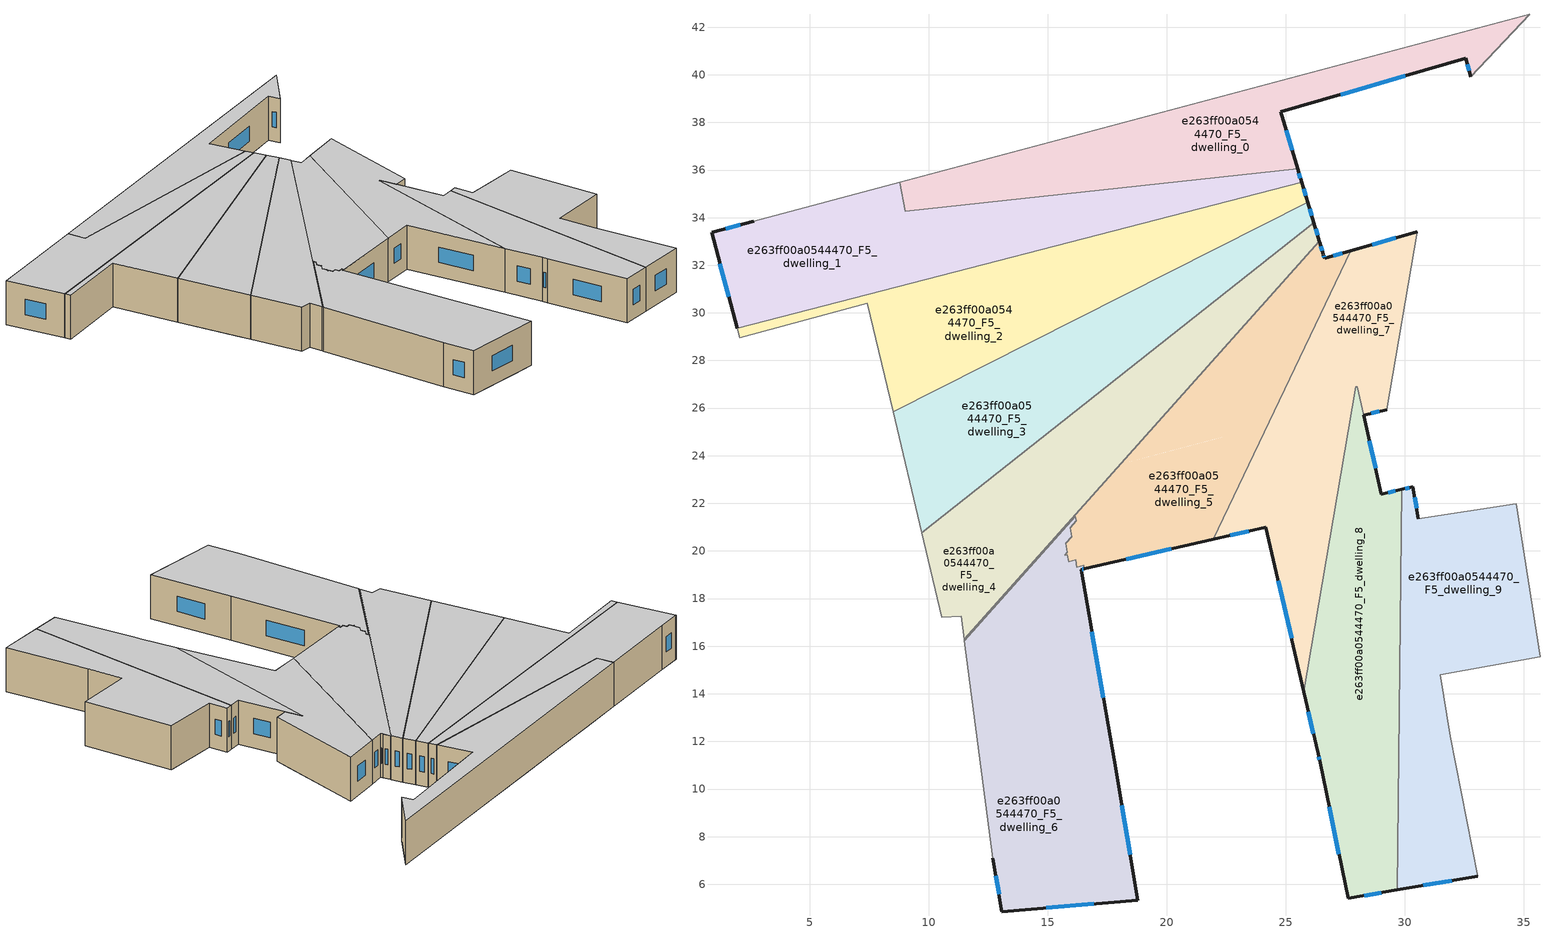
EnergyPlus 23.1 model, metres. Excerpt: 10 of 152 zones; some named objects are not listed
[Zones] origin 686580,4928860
e263ff00a0544470_F5_dwelling_0
 floor to e263ff00a0544470_F4_dwelling_7 (EU_floor_Construction): 19.92,38.45 20.7,35.53 16.66,35.09 16.04,37.42 z15
 floor to e263ff00a0544470_F4_dwelling_5 (EU_floor_Construction): 30.4,41.25 30.69,40.15 24.77,38.44 25.49,36.05 24.74,35.96 23.8,39.49 z15
 floor to e263ff00a0544470_F4_dwelling_9 (EU_floor_Construction): 12.15,36.38 12.61,34.65 9.01,34.26 8.79,35.48 z15
 floor to e263ff00a0544470_F4_dwelling_4 (EU_floor_Construction): 35.18,42.52 35.19,42.49 32.77,39.91 32.54,40.69 30.69,40.15 30.4,41.25 z15
 floor to e263ff00a0544470_F4_dwelling_8 (EU_floor_Construction): 16.04,37.42 16.66,35.09 12.61,34.65 12.15,36.38 z15
 floor adiabatic (EU_floor_Construction): 23.8,39.49 24.74,35.96 20.7,35.53 19.92,38.45 z15
 wall outside (EU_wall_Construction): 25.49,36.05 24.77,38.44 32.54,40.69 32.77,39.91 z15:18
 wall to e263ff00a0544470_F5_dwelling_1 (EU_wall_Construction): 8.79,35.48 9.01,34.26 25.49,36.05 z15:18
 wall adiabatic (EU_wall_Construction): 35.23,42.54 8.79,35.49 z15:18
 wall to e263ff00a0544470_F5_dwelling_20 (EU_wall_Construction): 32.77,39.91 35.23,42.54 z15:18
 window (EU_Window_Construction): 32.62,40.43 32.7,40.16 / 27.3,39.17 30.02,39.96 / 25.26,36.82 25.01,37.66 z15.98:17.02
 ceiling to e263ff00a0544470_F6_dwelling_0 (EU_floor_Construction): 32.77,39.91 35.23,42.54 8.79,35.49 9.01,34.26 25.49,36.05 24.77,38.44 32.54,40.69 z18
e263ff00a0544470_F5_dwelling_1
 floor to e263ff00a0544470_F4_dwelling_10 (EU_floor_Construction): 8.27,35.35 9.36,31.27 1.95,29.36 0.87,33.38 2.65,33.85 z15
 floor to e263ff00a0544470_F4_dwelling_9 (EU_floor_Construction): 12.61,34.65 13.25,32.28 9.36,31.27 8.27,35.35 8.78,35.48 9.01,34.26 z15
 floor to e263ff00a0544470_F4_dwelling_8 (EU_floor_Construction): 16.66,35.09 17.14,33.28 13.25,32.28 12.61,34.65 z15
 floor to e263ff00a0544470_F4_dwelling_7 (EU_floor_Construction): 20.7,35.53 21.03,34.28 17.14,33.28 16.66,35.09 z15
 floor adiabatic (EU_floor_Construction): 25.49,36.05 25.67,35.48 21.03,34.28 20.7,35.53 z15
 wall outside (EU_wall_Construction): 25.67,35.48 25.49,36.05 / 2.65,33.85 0.91,33.39 0.87,33.38 1.95,29.36 z15:18
 wall to e263ff00a0544470_F5_dwelling_2 (EU_wall_Construction): 1.95,29.36 25.67,35.48 z15:18
 wall adiabatic (EU_wall_Construction): 8.78,35.48 2.65,33.85 z15:18
 window (EU_Window_Construction): 25.61,35.66 25.55,35.86 / 1.22,32.07 1.6,30.67 / 2.09,33.7 1.47,33.54 z15.98:17.02
 ceiling to e263ff00a0544470_F6_dwelling_1 (EU_floor_Construction): 25.67,35.48 25.49,36.05 9.01,34.26 8.79,35.48 2.65,33.85 0.91,33.39 0.87,33.38 1.95,29.36 z18
e263ff00a0544470_F5_dwelling_2
 floor to e263ff00a0544470_F4_dwelling_9 (EU_floor_Construction): 13.25,32.28 14.19,28.73 10.53,26.88 9.36,31.27 z15
 floor to e263ff00a0544470_F4_dwelling_10 (EU_floor_Construction): 9.36,31.27 10.53,26.88 8.5,25.86 7.42,30.4 2.06,28.95 1.95,29.36 z15
 floor to e263ff00a0544470_F4_dwelling_8 (EU_floor_Construction): 17.14,33.28 17.86,30.58 14.19,28.73 13.25,32.28 z15
 floor to e263ff00a0544470_F4_dwelling_6 (EU_floor_Construction): 24.92,35.29 25.19,34.27 21.52,32.43 21.03,34.28 z15
 floor to e263ff00a0544470_F4_dwelling_7 (EU_floor_Construction): 21.03,34.28 21.52,32.43 17.86,30.58 17.14,33.28 z15
 floor to e263ff00a0544470_F4_dwelling_5 (EU_floor_Construction): 25.66,35.48 25.92,34.64 25.19,34.27 24.92,35.29 z15
 wall outside (EU_wall_Construction): 25.92,34.64 25.67,35.48 z15:18
 wall adiabatic (EU_wall_Construction): 1.95,29.36 2.06,28.95 7.42,30.4 8.5,25.86 z15:18
 wall to e263ff00a0544470_F5_dwelling_3 (EU_wall_Construction): 8.5,25.86 25.92,34.64 z15:18
 window (EU_Window_Construction): 25.84,34.91 25.75,35.21 z15.98:17.02
 ceiling to e263ff00a0544470_F6_dwelling_2 (EU_floor_Construction): 25.92,34.64 25.67,35.48 1.95,29.36 2.06,28.95 7.42,30.4 8.5,25.86 z18
e263ff00a0544470_F5_dwelling_3
 floor to e263ff00a0544470_F4_dwelling_8 (EU_floor_Construction): 17.86,30.58 18.6,27.8 15.16,25.09 14.19,28.73 z15
 floor to e263ff00a0544470_F4_dwelling_9 (EU_floor_Construction): 14.19,28.73 15.16,25.09 11.73,22.37 10.53,26.88 z15
 floor adiabatic (EU_floor_Construction): 25.92,34.64 26.17,33.79 25.47,33.24 25.19,34.27 z15
 floor to e263ff00a0544470_F4_dwelling_6 (EU_floor_Construction): 25.19,34.27 25.47,33.24 22.03,30.52 21.52,32.43 z15
 floor to e263ff00a0544470_F4_dwelling_10 (EU_floor_Construction): 10.53,26.88 11.73,22.37 10.95,21.75 9.56,21.38 8.5,25.86 z15
 floor to e263ff00a0544470_F4_dwelling_7 (EU_floor_Construction): 21.52,32.43 22.03,30.52 18.6,27.8 17.86,30.58 z15
 floor to e263ff00a0544470_F4_dwelling_21 (EU_floor_Construction): 10.94,21.75 9.71,20.77 9.56,21.38 z15
 wall outside (EU_wall_Construction): 26.17,33.79 25.92,34.64 z15:18
 wall to e263ff00a0544470_F5_dwelling_4 (EU_wall_Construction): 9.71,20.77 26.17,33.79 z15:18
 wall adiabatic (EU_wall_Construction): 8.5,25.86 9.71,20.77 z15:18
 window (EU_Window_Construction): 26.09,34.07 26,34.37 z15.98:17.02
 ceiling to e263ff00a0544470_F6_dwelling_3 (EU_floor_Construction): 26.17,33.79 25.92,34.64 8.5,25.86 9.71,20.77 z18
e263ff00a0544470_F5_dwelling_4
 floor to e263ff00a0544470_F4_dwelling_21 (EU_floor_Construction): 12.56,22.18 13.52,18.58 11.49,16.3 11.36,17.26 10.55,17.21 9.71,20.77 10.94,21.75 z15
 floor to e263ff00a0544470_F4_dwelling_20 (EU_floor_Construction): 18.04,23.64 13.52,18.58 12.56,22.18 z15
 floor to e263ff00a0544470_F4_dwelling_7 (EU_floor_Construction): 22.03,30.52 22.53,28.67 19.32,25.08 18.6,27.8 z15
 floor to e263ff00a0544470_F4_dwelling_9 (EU_floor_Construction): 15.16,25.09 15.72,23.02 11.83,21.99 11.73,22.37 z15
 floor to e263ff00a0544470_F4_dwelling_6 (EU_floor_Construction): 25.47,33.24 25.73,32.25 22.53,28.67 22.03,30.52 z15
 floor to e263ff00a0544470_F4_dwelling_8 (EU_floor_Construction): 18.6,27.8 19.32,25.08 18.04,23.64 15.72,23.02 15.16,25.09 z15
 floor to e263ff00a0544470_F4_dwelling_10 (EU_floor_Construction): 11.73,22.37 11.83,21.99 10.95,21.75 z15
 floor to e263ff00a0544470_F4_dwelling_5 (EU_floor_Construction): 26.17,33.79 26.41,33.01 25.73,32.25 25.47,33.24 z15
 wall outside (EU_wall_Construction): 26.41,33.01 26.17,33.79 z15:18
 wall to e263ff00a0544470_F5_dwelling_5 (EU_wall_Construction): 11.49,16.3 26.41,33.01 z15:18
 wall adiabatic (EU_wall_Construction): 9.71,20.77 10.55,17.21 11.36,17.26 11.49,16.3 z15:18
 window (EU_Window_Construction): 26.33,33.27 26.25,33.54 z15.98:17.02
 ceiling to e263ff00a0544470_F6_dwelling_4 (EU_floor_Construction): 11.49,16.3 26.41,33.01 26.17,33.79 9.71,20.77 10.55,17.21 11.36,17.26 z18
e263ff00a0544470_F5_dwelling_5
 floor to e263ff00a0544470_F4_dwelling_19 (EU_floor_Construction): 24.24,25.29 21.95,20.49 19.39,19.9 18.37,23.73 22.25,24.76 22.46,24.82 z15
 floor to e263ff00a0544470_F4_dwelling_6 (EU_floor_Construction): 25.73,32.25 26.38,29.79 24.24,25.29 23.48,25.09 22.53,28.67 z15
 floor to e263ff00a0544470_F4_dwelling_20 (EU_floor_Construction): 18.37,23.73 19.39,19.9 16.54,19.24 16.51,19.39 16.22,19.32 16.17,19.62 15.88,19.55 15.83,19.85 15.7,19.82 15.81,19.94 15.74,20.32 16,20.6 15.93,20.98 16.19,21.26 16.16,21.45 13.54,18.52 13.52,18.58 18.04,23.64 z15
 floor to e263ff00a0544470_F4_dwelling_5 (EU_floor_Construction): 27.72,32.61 26.38,29.79 25.73,32.25 26.41,33.01 26.42,32.96 26.62,32.29 z15
 floor to e263ff00a0544470_F4_dwelling_21 (EU_floor_Construction): 13.52,18.58 13.54,18.52 11.5,16.23 11.49,16.3 z15
 floor to e263ff00a0544470_F4_dwelling_7 (EU_floor_Construction): 22.53,28.67 23.48,25.09 19.6,24.05 19.32,25.08 z15
 floor to e263ff00a0544470_F4_dwelling_8 (EU_floor_Construction): 19.32,25.08 19.6,24.05 18.04,23.64 z15
 wall outside (EU_wall_Construction): 26.57,32.45 26.42,32.96 26.41,33.01 / 27.72,32.61 26.62,32.29 26.58,32.45 / 16.54,19.24 21.95,20.49 z15:18
 wall to e263ff00a0544470_F5_dwelling_7 (EU_wall_Construction): 21.95,20.49 27.72,32.61 z15:18
 wall to e263ff00a0544470_F5_dwelling_6 (EU_wall_Construction): 11.5,16.23 16.16,21.45 16.19,21.26 15.93,20.98 16,20.6 15.74,20.32 15.81,19.94 15.7,19.82 15.83,19.85 15.88,19.55 16.17,19.62 16.22,19.32 16.51,19.39 16.54,19.24 z15:18
 wall adiabatic (EU_wall_Construction): 11.49,16.3 11.5,16.23 z15:18
 window (EU_Window_Construction): 26.53,32.62 26.47,32.79 / 26.61,32.34 26.59,32.4 / 27.37,32.5 26.98,32.39 / 18.3,19.65 20.19,20.08 z15.98:17.02
 ceiling to e263ff00a0544470_F6_dwelling_5 (EU_floor_Construction): 21.95,20.49 27.72,32.61 26.62,32.29 26.58,32.45 26.42,32.96 26.41,33.01 11.49,16.3 11.5,16.23 16.16,21.45 16.19,21.26 15.93,20.98 16,20.6 15.74,20.32 15.81,19.94 15.7,19.82 15.83,19.85 15.88,19.55 16.17,19.62 16.22,19.32 16.51,19.39 16.54,19.24 z18
e263ff00a0544470_F5_dwelling_6
 floor to e263ff00a0544470_F4_dwelling_20 (EU_floor_Construction): 16.19,21.26 15.93,20.98 16,20.6 15.74,20.32 15.81,19.94 15.7,19.82 15.83,19.85 15.88,19.55 16.17,19.62 16.22,19.32 16.51,19.39 16.54,19.24 16.39,19.21 17.78,11.23 18.78,5.33 17.09,5.19 13.54,18.52 16.16,21.45 z15
 floor to e263ff00a0544470_F4_dwelling_21 (EU_floor_Construction): 13.54,18.52 17.09,5.19 13.07,4.85 12.69,7.09 11.5,16.23 z15
 wall outside (EU_wall_Construction): 12.69,7.09 13.07,4.85 18.78,5.33 17.78,11.23 16.39,19.21 16.54,19.24 z15:18
 wall adiabatic (EU_wall_Construction): 11.5,16.23 12.69,7.09 z15:18
 window (EU_Window_Construction): 16.44,19.22 16.49,19.23 / 17.33,13.83 16.85,16.61 / 18.46,7.25 18.11,9.31 / 14.93,5.01 16.93,5.17 / 12.82,6.36 12.95,5.58 z15.98:17.02
 ceiling to e263ff00a0544470_F6_dwelling_6 (EU_floor_Construction): 18.78,5.33 17.78,11.23 16.39,19.21 16.54,19.24 16.51,19.39 16.22,19.32 16.17,19.62 15.88,19.55 15.83,19.85 15.7,19.82 15.81,19.94 15.74,20.32 16,20.6 15.93,20.98 16.19,21.26 16.16,21.45 11.5,16.23 12.69,7.09 13.07,4.85 z18
e263ff00a0544470_F5_dwelling_7
 floor to e263ff00a0544470_F4_dwelling_5 (EU_floor_Construction): 30.52,33.41 29.37,26.66 28.12,26.33 28,26.89 27.94,26.89 27.83,26.25 27.36,26.12 26.38,29.79 27.72,32.61 z15
 floor to e263ff00a0544470_F4_dwelling_19 (EU_floor_Construction): 24.58,25.38 26.47,18.29 25.75,14.09 24.16,21 21.95,20.49 24.24,25.29 z15
 floor to e263ff00a0544470_F4_dwelling_17 (EU_floor_Construction): 29.37,26.66 29.25,25.93 28.26,25.71 28.12,26.33 z15; 27.83,26.25 27.57,24.74 27.21,26.08 z15
 floor to e263ff00a0544470_F4_dwelling_6 (EU_floor_Construction): 26.38,29.79 27.36,26.12 24.24,25.29 z15
 floor to e263ff00a0544470_F4_dwelling_18 (EU_floor_Construction): 27.21,26.08 27.57,24.74 26.47,18.29 24.58,25.38 z15
 wall outside (EU_wall_Construction): 30.52,33.41 27.72,32.61 / 28.26,25.71 29.24,25.93 / 21.95,20.49 24.16,21 25.75,14.09 z15:18
 wall to e263ff00a0544470_F5_dwelling_10 (EU_wall_Construction): 29.24,25.93 30.52,33.41 z15:18
 wall to e263ff00a0544470_F5_dwelling_8 (EU_wall_Construction): 25.75,14.09 27.94,26.89 28,26.89 28.26,25.71 z15:18
 window (EU_Window_Construction): 29.61,33.15 28.63,32.87 / 28.58,25.78 28.93,25.86 / 24.68,18.75 25.24,16.33 / 22.67,20.66 23.44,20.83 z15.98:17.02
 ceiling to e263ff00a0544470_F6_dwelling_7 (EU_floor_Construction): 25.75,14.09 27.94,26.89 28,26.89 28.26,25.71 29.24,25.93 30.52,33.41 27.72,32.61 21.95,20.49 24.16,21 z18
e263ff00a0544470_F5_dwelling_8
 floor to e263ff00a0544470_F4_dwelling_18 (EU_floor_Construction): 27.57,24.74 29.79,16.4 29.68,6.26 26.47,18.29 z15
 floor to e263ff00a0544470_F4_dwelling_17 (EU_floor_Construction): 28.12,26.33 29.01,22.39 29.86,22.58 29.79,16.4 27.57,24.74 27.83,26.25 z15
 floor to e263ff00a0544470_F4_dwelling_19 (EU_floor_Construction): 26.47,18.29 29.68,6.26 29.67,5.76 27.61,5.41 26.43,11.11 26.35,11.48 25.75,14.09 z15
 floor to e263ff00a0544470_F4_dwelling_5 (EU_floor_Construction): 28,26.89 28.12,26.33 27.83,26.25 27.94,26.89 z15
 wall outside (EU_wall_Construction): 25.75,14.09 26.35,11.48 26.43,11.11 27.61,5.41 29.67,5.76 / 29.86,22.58 29.01,22.39 28.27,25.71 z15:18
 wall to e263ff00a0544470_F5_dwelling_9 (EU_wall_Construction): 29.67,5.76 29.86,22.58 z15:18
 window (EU_Window_Construction): 26.82,9.26 27.23,7.26 / 26.38,11.36 26.41,11.23 / 25.95,13.24 26.16,12.33 / 28.77,23.47 28.51,24.63 / 29.59,22.52 29.29,22.45 / 28.28,5.53 29,5.65 z15.98:17.02
 ceiling to e263ff00a0544470_F6_dwelling_8 (EU_floor_Construction): 29.67,5.76 29.86,22.58 29.01,22.39 28,26.89 27.94,26.89 25.75,14.09 26.35,11.48 26.43,11.11 27.61,5.41 z18
e263ff00a0544470_F5_dwelling_9
 floor outside (EU_floor_Construction): 35.67,15.55 31.47,14.79 30.28,14.58 z15
 floor to e263ff00a0544470_F4_dwelling_17 (EU_floor_Construction): 34.67,21.99 35.67,15.55 30.28,14.58 29.79,16.4 29.86,22.58 30.32,22.69 30.56,21.36 34.48,21.96 z15
 floor to e263ff00a0544470_F4_dwelling_18 (EU_floor_Construction): 31.47,14.79 31.89,12.22 33.07,6.35 29.8,5.79 29.68,6.26 29.79,16.4 30.28,14.57 z15
 floor to e263ff00a0544470_F4_dwelling_19 (EU_floor_Construction): 29.68,6.26 29.8,5.79 29.67,5.76 z15
 wall outside (EU_wall_Construction): 29.67,5.76 33.07,6.35 / 30.56,21.36 30.32,22.69 29.86,22.58 z15:18
 wall adiabatic (EU_wall_Construction): 33.07,6.35 31.89,12.22 31.47,14.79 35.67,15.55 34.67,21.99 30.56,21.36 z15:18
 window (EU_Window_Construction): 30.78,5.95 31.96,6.16 / 30.17,22.66 30.01,22.62 / 30.49,21.79 30.4,22.26 z15.98:17.02
 ceiling to e263ff00a0544470_F6_dwelling_9 (EU_floor_Construction): 33.07,6.35 31.89,12.22 31.47,14.79 35.67,15.55 34.67,21.99 30.56,21.36 30.32,22.69 29.86,22.58 29.67,5.76 z18
[Building]
EU S2 Campaign: North Axis=0; Terrain=City; Solar Distribution=FullExterior
[Site:Location]
Bologna: Latitude=44.5; Longitude=11.25; Time Zone=1; Elevation=37
[SizingPeriod:WeatherFileDays]
AnnualSizingPeriod: Begin Month=1; Begin Day of Month=1; End Month=12; End Day of Month=31; Day of Week for Start Day=Monday; Use Weather File Daylight Saving Period=No; Use Weather File Rain and Snow Indicators=No
[MATERIAL]
EU_InternalMass_Material: Roughness=MediumRough; Thickness=0.1; Conductivity=1; Density=1800; Specific Heat=900; Thermal Absorptance=0.9; Solar Absorptance=0.7; Visible Absorptance=0.7
[MATERIAL:NOMASS] Roughness=MediumRough; Thermal Absorptance=0.9; Solar Absorptance=0.7; Visible Absorptance=0.7
Name | Thermal Resistance
EU_wall_NoMass | 0.905828
EU_floor_NoMass | 0.67114
[WINDOWMATERIAL:SIMPLEGLAZINGSYSTEM]
EU_Window_SimpleGlazing: UFactor=4.52486; Solar Heat Gain Coefficient=0.85; Visible Transmittance=0.85
[CONSTRUCTION]
EU_wall_Construction: EU_wall_NoMass
EU_floor_Construction: EU_floor_NoMass
EU_Window_Construction: EU_Window_SimpleGlazing
EU_InternalMass_Construction: EU_InternalMass_Material
[ZONE] Type=1; Multiplier=1; Ceiling Height=autocalculate; Floor Area=autocalculate; Part of Total Floor Area=Yes
Name | Volume
e263ff00a0544470_F5_dwelling_0 | 159.512
e263ff00a0544470_F5_dwelling_1 | 189.71
e263ff00a0544470_F5_dwelling_2 | 174.596
e263ff00a0544470_F5_dwelling_3 | 174.573
e263ff00a0544470_F5_dwelling_4 | 171.186
e263ff00a0544470_F5_dwelling_5 | 164.773
e263ff00a0544470_F5_dwelling_6 | 228.365
e263ff00a0544470_F5_dwelling_7 | 165.778
e263ff00a0544470_F5_dwelling_8 | 173.911
e263ff00a0544470_F5_dwelling_9 | 175.679
[INTERNALMASS] Construction=EU_InternalMass_Construction
Name | Zone or ZoneList | Surface Area
e263ff00a0544470_F5_dwelling_0_EU_InternalMass | e263ff00a0544470_F5_dwelling_0 | 53.1705
e263ff00a0544470_F5_dwelling_1_EU_InternalMass | e263ff00a0544470_F5_dwelling_1 | 63.2397
e263ff00a0544470_F5_dwelling_2_EU_InternalMass | e263ff00a0544470_F5_dwelling_2 | 58.1989
e263ff00a0544470_F5_dwelling_3_EU_InternalMass | e263ff00a0544470_F5_dwelling_3 | 58.1907
e263ff00a0544470_F5_dwelling_4_EU_InternalMass | e263ff00a0544470_F5_dwelling_4 | 57.0618
e263ff00a0544470_F5_dwelling_5_EU_InternalMass | e263ff00a0544470_F5_dwelling_5 | 54.9228
e263ff00a0544470_F5_dwelling_6_EU_InternalMass | e263ff00a0544470_F5_dwelling_6 | 76.119
e263ff00a0544470_F5_dwelling_7_EU_InternalMass | e263ff00a0544470_F5_dwelling_7 | 55.26
e263ff00a0544470_F5_dwelling_8_EU_InternalMass | e263ff00a0544470_F5_dwelling_8 | 57.9711
e263ff00a0544470_F5_dwelling_9_EU_InternalMass | e263ff00a0544470_F5_dwelling_9 | 58.561
[OTHEREQUIPMENT] Fuel Type=Electricity; Design Level Calculation Method=Watts/Area; Power per Zone Floor Area=1; Fraction Latent=0; Fraction Radiant=0; Fraction Lost=0; Carbon Dioxide Generation Rate=0; EndUse Subcategory=EU_Step8_InternalGains
Name | Zone or ZoneList or Space or SpaceList | Schedule
EU_Step8_InternalGain_e263ff00a0544470_F5_dwelling_0_f000 | e263ff00a0544470_F5_dwelling_0 | EU_Step8_GainSchedule_e263ff00a0544470_F5_dwelling_0_f000
EU_Step8_InternalGain_e263ff00a0544470_F5_dwelling_1_f000 | e263ff00a0544470_F5_dwelling_1 | EU_Step8_GainSchedule_e263ff00a0544470_F5_dwelling_1_f000
EU_Step8_InternalGain_e263ff00a0544470_F5_dwelling_2_f000 | e263ff00a0544470_F5_dwelling_2 | EU_Step8_GainSchedule_e263ff00a0544470_F5_dwelling_2_f000
EU_Step8_InternalGain_e263ff00a0544470_F5_dwelling_3_f000 | e263ff00a0544470_F5_dwelling_3 | EU_Step8_GainSchedule_e263ff00a0544470_F5_dwelling_3_f000
EU_Step8_InternalGain_e263ff00a0544470_F5_dwelling_4_f000 | e263ff00a0544470_F5_dwelling_4 | EU_Step8_GainSchedule_e263ff00a0544470_F5_dwelling_4_f000
EU_Step8_InternalGain_e263ff00a0544470_F5_dwelling_5_f000 | e263ff00a0544470_F5_dwelling_5 | EU_Step8_GainSchedule_e263ff00a0544470_F5_dwelling_5_f000
EU_Step8_InternalGain_e263ff00a0544470_F5_dwelling_6_f000 | e263ff00a0544470_F5_dwelling_6 | EU_Step8_GainSchedule_e263ff00a0544470_F5_dwelling_6_f000
EU_Step8_InternalGain_e263ff00a0544470_F5_dwelling_7_f000 | e263ff00a0544470_F5_dwelling_7 | EU_Step8_GainSchedule_e263ff00a0544470_F5_dwelling_7_f000
EU_Step8_InternalGain_e263ff00a0544470_F5_dwelling_8_f000 | e263ff00a0544470_F5_dwelling_8 | EU_Step8_GainSchedule_e263ff00a0544470_F5_dwelling_8_f000
EU_Step8_InternalGain_e263ff00a0544470_F5_dwelling_9_f000 | e263ff00a0544470_F5_dwelling_9 | EU_Step8_GainSchedule_e263ff00a0544470_F5_dwelling_9_f000
[ZONEVENTILATION:DESIGNFLOWRATE] Schedule=EU_AlwaysOn; Design Flow Rate Calculation Method=AirChanges/Hour; Air Changes per Hour=0.73129; Ventilation Type=Natural; Fan Pressure Rise=0; Fan Total Efficiency=1; Constant Term Coefficient=1; Temperature Term Coefficient=0; Velocity Term Coefficient=0; Velocity Squared Term Coefficient=0; Minimum Indoor Temperature=-100; Maximum Indoor Temperature=100; Delta Temperature=-100; Minimum Outdoor Temperature=-100; Maximum Outdoor Temperature=100; Maximum Wind Speed=40
Name | Zone or ZoneList or Space or SpaceList
EU_ConstantAir_e263ff00a0544470_F5_dwelling_0 | e263ff00a0544470_F5_dwelling_0
EU_ConstantAir_e263ff00a0544470_F5_dwelling_1 | e263ff00a0544470_F5_dwelling_1
EU_ConstantAir_e263ff00a0544470_F5_dwelling_2 | e263ff00a0544470_F5_dwelling_2
EU_ConstantAir_e263ff00a0544470_F5_dwelling_3 | e263ff00a0544470_F5_dwelling_3
EU_ConstantAir_e263ff00a0544470_F5_dwelling_4 | e263ff00a0544470_F5_dwelling_4
EU_ConstantAir_e263ff00a0544470_F5_dwelling_5 | e263ff00a0544470_F5_dwelling_5
EU_ConstantAir_e263ff00a0544470_F5_dwelling_6 | e263ff00a0544470_F5_dwelling_6
EU_ConstantAir_e263ff00a0544470_F5_dwelling_7 | e263ff00a0544470_F5_dwelling_7
EU_ConstantAir_e263ff00a0544470_F5_dwelling_8 | e263ff00a0544470_F5_dwelling_8
EU_ConstantAir_e263ff00a0544470_F5_dwelling_9 | e263ff00a0544470_F5_dwelling_9
[HVACTEMPLATE:ZONE:IDEALLOADSAIRSYSTEM] System Availability Schedule=EU_AlwaysOn; Maximum Heating Supply Air Temperature=50; Minimum Cooling Supply Air Temperature=13; Maximum Heating Supply Air Humidity Ratio=0.0156; Minimum Cooling Supply Air Humidity Ratio=0.0077; Heating Limit=NoLimit; Cooling Limit=NoLimit; Heating Availability Schedule=EU_AlwaysOn; Cooling Availability Schedule=EU_CoolingOff; Dehumidification Control Type=ConstantSensibleHeatRatio; Cooling Sensible Heat Ratio=0.7; Dehumidification Setpoint=60; Humidification Control Type=None; Humidification Setpoint=30; Outdoor Air Method=None; Outdoor Air Flow Rate per Person=0.00944; Outdoor Air Flow Rate per Zone Floor Area=0; Outdoor Air Flow Rate per Zone=0; Demand Controlled Ventilation Type=None; Outdoor Air Economizer Type=NoEconomizer; Heat Recovery Type=None; Sensible Heat Recovery Effectiveness=0.7; Latent Heat Recovery Effectiveness=0.65
Name | Template Thermostat
e263ff00a0544470_F5_dwelling_0 | EU_HeatOnly_e263ff00a0544470_F5_dwelling_0
e263ff00a0544470_F5_dwelling_1 | EU_HeatOnly_e263ff00a0544470_F5_dwelling_1
e263ff00a0544470_F5_dwelling_2 | EU_HeatOnly_e263ff00a0544470_F5_dwelling_2
e263ff00a0544470_F5_dwelling_3 | EU_HeatOnly_e263ff00a0544470_F5_dwelling_3
e263ff00a0544470_F5_dwelling_4 | EU_HeatOnly_e263ff00a0544470_F5_dwelling_4
e263ff00a0544470_F5_dwelling_5 | EU_HeatOnly_e263ff00a0544470_F5_dwelling_5
e263ff00a0544470_F5_dwelling_6 | EU_HeatOnly_e263ff00a0544470_F5_dwelling_6
e263ff00a0544470_F5_dwelling_7 | EU_HeatOnly_e263ff00a0544470_F5_dwelling_7
e263ff00a0544470_F5_dwelling_8 | EU_HeatOnly_e263ff00a0544470_F5_dwelling_8
e263ff00a0544470_F5_dwelling_9 | EU_HeatOnly_e263ff00a0544470_F5_dwelling_9
[SIZING:ZONE] Zone Cooling Design Supply Air Temperature Input Method=SupplyAirTemperature; Zone Cooling Design Supply Air Temperature=13; Zone Heating Design Supply Air Temperature Input Method=SupplyAirTemperature; Zone Heating Design Supply Air Temperature=50; Zone Cooling Design Supply Air Humidity Ratio=0.008; Zone Heating Design Supply Air Humidity Ratio=0.008; Cooling Design Air Flow Method=DesignDay; Cooling Design Air Flow Rate=0; Cooling Minimum Air Flow per Zone Floor Area=0.000762; Cooling Minimum Air Flow=0; Cooling Minimum Air Flow Fraction=0.2; Heating Design Air Flow Method=DesignDay; Heating Design Air Flow Rate=0; Heating Maximum Air Flow per Zone Floor Area=0.002032; Heating Maximum Air Flow=0.141576; Heating Maximum Air Flow Fraction=0.3; Account for Dedicated Outdoor Air System=No; Dedicated Outdoor Air System Control Strategy=NeutralSupplyAir; Dedicated Outdoor Air Low Setpoint Temperature for Design=autosize; Dedicated Outdoor Air High Setpoint Temperature for Design=autosize; Zone Load Sizing Method=Sensible Load Only No Latent Load; Zone Latent Cooling Design Supply Air Humidity Ratio Input Method=HumidityRatioDifference; Zone Cooling Design Supply Air Humidity Ratio Difference=0.005; Zone Latent Heating Design Supply Air Humidity Ratio Input Method=HumidityRatioDifference; Zone Humidification Design Supply Air Humidity Ratio Difference=0.005
e263ff00a0544470_F5_dwelling_0; e263ff00a0544470_F5_dwelling_1; e263ff00a0544470_F5_dwelling_2; e263ff00a0544470_F5_dwelling_3; e263ff00a0544470_F5_dwelling_4; e263ff00a0544470_F5_dwelling_5; e263ff00a0544470_F5_dwelling_6; e263ff00a0544470_F5_dwelling_7; e263ff00a0544470_F5_dwelling_8; e263ff00a0544470_F5_dwelling_9
[SCHEDULE:CONSTANT]
Name | Hourly Value
EU_AlwaysOn | 1
EU_CoolingOff | 0
[SCHEDULE:FILE] Column Number=1; Rows to Skip at Top=0; Number of Hours of Data=8760; Column Separator=Comma; Interpolate to Timestep=No; Minutes per Item=60; Adjust Schedule for Daylight Savings=Yes
Name | File
EU_Step8_GainSchedule_e263ff00a0544470_F5_dwelling_0_f000 | ../../schedules/e263ff00a0544470/e263ff00a0544470_F5_dwelling_0_f000_gain.csv
EU_Step8_GainSchedule_e263ff00a0544470_F5_dwelling_1_f000 | ../../schedules/e263ff00a0544470/e263ff00a0544470_F5_dwelling_1_f000_gain.csv
EU_Step8_GainSchedule_e263ff00a0544470_F5_dwelling_2_f000 | ../../schedules/e263ff00a0544470/e263ff00a0544470_F5_dwelling_2_f000_gain.csv
EU_Step8_GainSchedule_e263ff00a0544470_F5_dwelling_3_f000 | ../../schedules/e263ff00a0544470/e263ff00a0544470_F5_dwelling_3_f000_gain.csv
EU_Step8_GainSchedule_e263ff00a0544470_F5_dwelling_4_f000 | ../../schedules/e263ff00a0544470/e263ff00a0544470_F5_dwelling_4_f000_gain.csv
EU_Step8_GainSchedule_e263ff00a0544470_F5_dwelling_5_f000 | ../../schedules/e263ff00a0544470/e263ff00a0544470_F5_dwelling_5_f000_gain.csv
EU_Step8_GainSchedule_e263ff00a0544470_F5_dwelling_6_f000 | ../../schedules/e263ff00a0544470/e263ff00a0544470_F5_dwelling_6_f000_gain.csv
EU_Step8_GainSchedule_e263ff00a0544470_F5_dwelling_7_f000 | ../../schedules/e263ff00a0544470/e263ff00a0544470_F5_dwelling_7_f000_gain.csv
EU_Step8_GainSchedule_e263ff00a0544470_F5_dwelling_8_f000 | ../../schedules/e263ff00a0544470/e263ff00a0544470_F5_dwelling_8_f000_gain.csv
EU_Step8_GainSchedule_e263ff00a0544470_F5_dwelling_9_f000 | ../../schedules/e263ff00a0544470/e263ff00a0544470_F5_dwelling_9_f000_gain.csv
